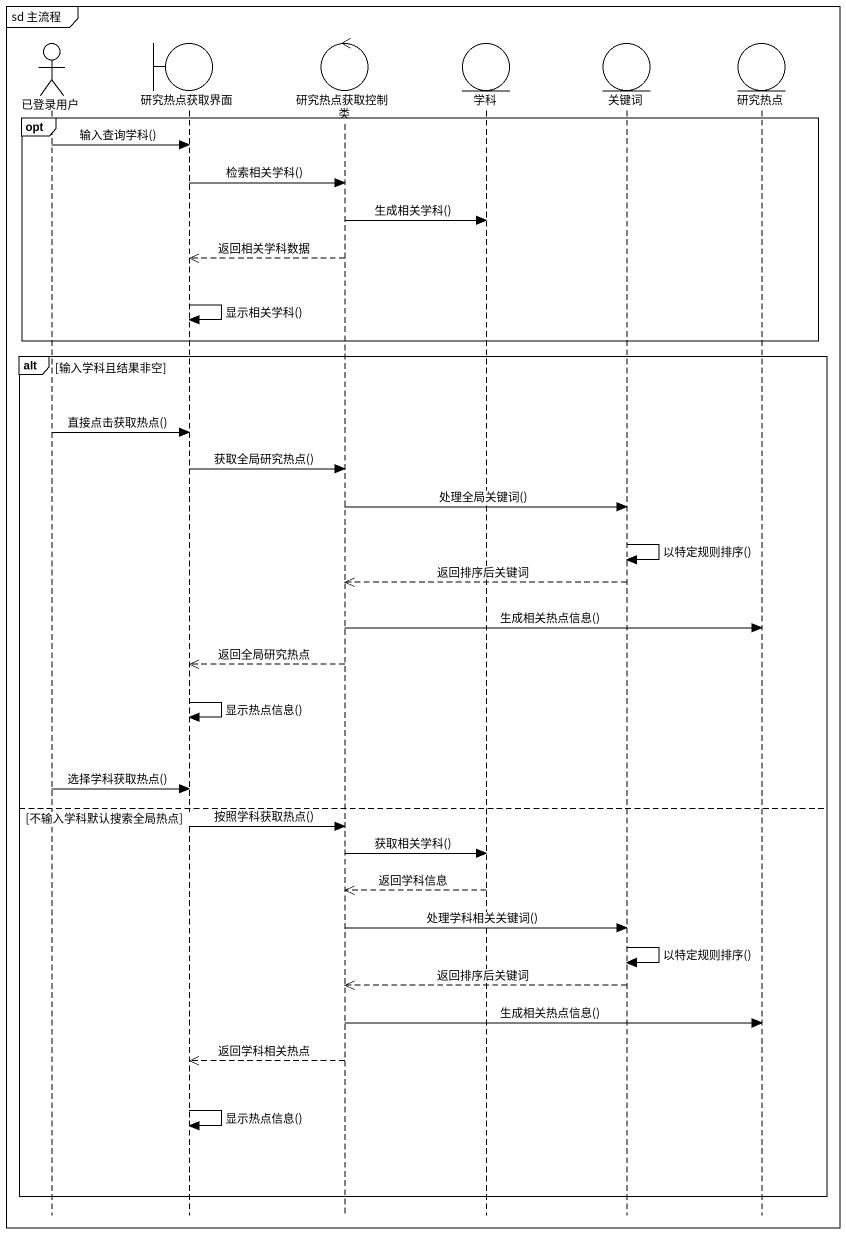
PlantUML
@startuml
mainframe sd 主流程
hide footbox
actor 已登录用户
boundary 研究热点获取界面
control 研究热点获取控制类
entity 学科
entity 关键词
entity 研究热点

opt
  已登录用户 -> 研究热点获取界面 : 输入查询学科()
  研究热点获取界面 -> 研究热点获取控制类 : 检索相关学科()
  研究热点获取控制类 -> 学科 : 生成相关学科()
  研究热点获取控制类 -->> 研究热点获取界面 : 返回相关学科数据
  研究热点获取界面 -> 研究热点获取界面 : 显示相关学科()
end
alt 输入学科且结果非空
  已登录用户 -> 研究热点获取界面 : 直接点击获取热点()
  研究热点获取界面 -> 研究热点获取控制类 : 获取全局研究热点()
  研究热点获取控制类 -> 关键词 : 处理全局关键词()
  关键词 -> 关键词 : 以特定规则排序()
  关键词 -->> 研究热点获取控制类 : 返回排序后关键词
  研究热点获取控制类 -> 研究热点 : 生成相关热点信息()
  研究热点获取控制类 -->> 研究热点获取界面 : 返回全局研究热点
  研究热点获取界面 -> 研究热点获取界面 : 显示热点信息()
  已登录用户 -> 研究热点获取界面 : 选择学科获取热点()
else 不输入学科默认搜索全局热点
  研究热点获取界面 -> 研究热点获取控制类 : 按照学科获取热点()
  研究热点获取控制类 -> 学科 : 获取相关学科()
  学科 -->> 研究热点获取控制类 : 返回学科信息
  研究热点获取控制类 -> 关键词 : 处理学科相关关键词()
  关键词 -> 关键词 : 以特定规则排序()
  关键词 -->> 研究热点获取控制类 : 返回排序后关键词
  研究热点获取控制类 -> 研究热点 : 生成相关热点信息()
  研究热点获取控制类 -->> 研究热点获取界面 : 返回学科相关热点
  研究热点获取界面 -> 研究热点获取界面 : 显示热点信息()
end
@enduml
